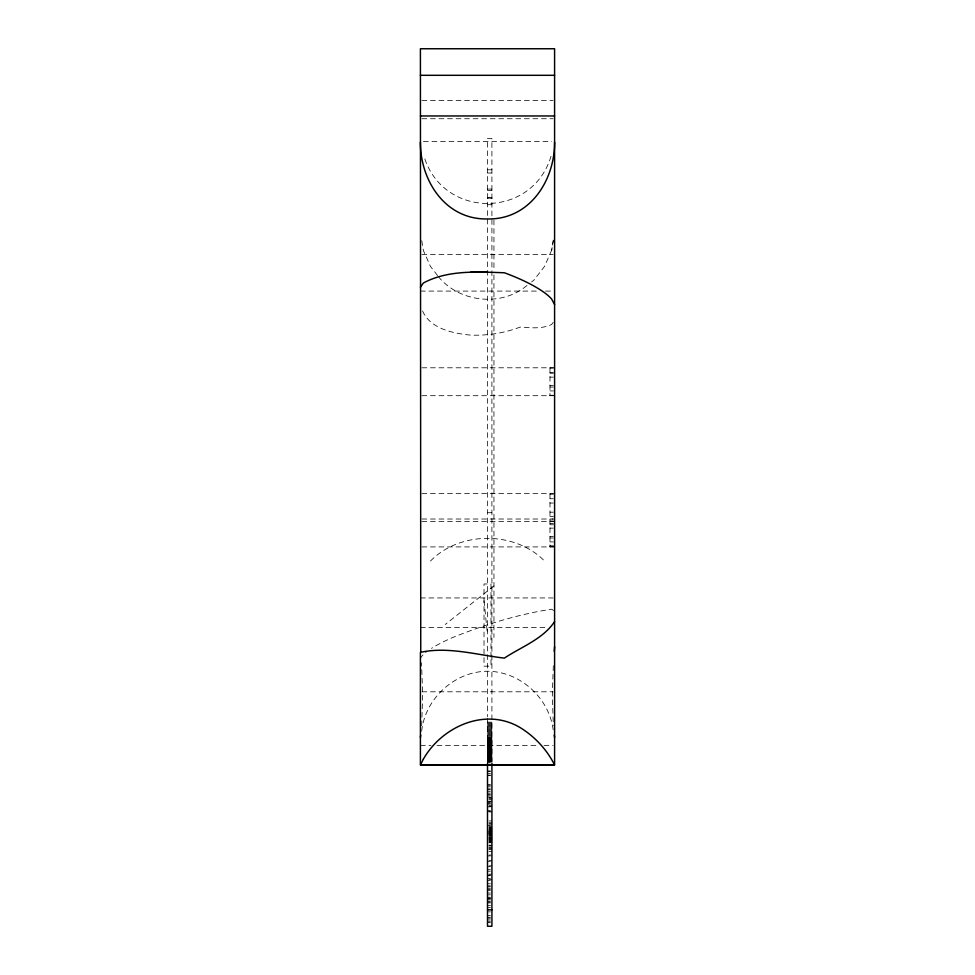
<?xml version="1.0" encoding="UTF-8"?>
<svg xmlns="http://www.w3.org/2000/svg" width="975" height="975" viewBox="0 0 975 975"><rect width="100%" height="100%" fill="white"/><g stroke="black" fill="none" stroke-linecap="round" stroke-linejoin="round"><path stroke-width="0.73" stroke-dasharray="4.88 3.66" d="M553.325 665.706L552.325 694.712L553.337 725.778M421.663 725.778L422.675 694.712L421.529 662.732M421.651 731.25C425.039 698.636 454.557 671.385 487.5 671.239C520.443 671.385 549.961 698.636 553.349 731.25M553.349 240.35L551.618 250.538L553.349 239.996M551.033 156.293C532.033 219.18 442.967 219.18 423.967 156.293M551.618 250.222L544.55 266.407L533.825 280.203L531.546 281.97M553.203 322.372L551.618 324.517C541.783 329.16 530.632 327.758 520.138 327.088C504.355 333.097 487.512 335.741 470.645 335.12C452.388 333.365 428.062 328.319 421.675 308.539M430.45 561.064C459.981 530.802 515.019 530.802 544.55 561.064M493.947 585.902L445.222 624.475M526.975 285.48C501.552 307.149 459.408 302.482 438.494 276.754M421.919 100.559L553.081 100.559M421.919 118.731L553.081 118.731M423.43 141.46L551.57 141.46M487.5 169.808L491.912 169.808M487.5 173.014L491.912 173.014M487.5 189.089L491.912 189.089M487.5 190.369L491.912 190.369M487.5 197.864L491.912 197.864M487.5 204.713L491.912 204.713M421.919 254.633L553.081 254.633M420.408 291.086L538.005 291.086M545.549 291.086L553.081 291.086M421.919 367.794L554.592 367.794M549.973 368.05L553.434 368.05M549.973 372.572L553.434 372.572M549.973 373.254L553.434 373.254M549.973 377.142L553.434 377.142M549.973 385.576L553.434 385.576M549.973 387.038L553.434 387.038M549.973 390.926L553.434 390.926M549.973 395.277L553.434 395.277M549.973 395.497L553.434 395.497M421.919 395.704L554.592 395.704M421.919 493.655L554.592 493.655M549.973 494.191L553.434 494.191M549.973 498.761L553.434 498.761M549.973 503.051L553.434 503.051M549.973 512.18L553.434 512.18M487.5 512.704L491.912 512.704M549.973 516.457L553.434 516.457M421.919 519.017L553.434 519.017L549.973 519.102M549.973 521.028L553.434 521.028M421.919 521.564L554.592 521.564M549.973 523.368L553.434 523.368M549.973 524.769L553.434 524.769M549.973 528.133L553.434 528.133M549.973 536.494L553.434 536.494M549.973 538.005L553.434 538.005M549.973 541.905L553.434 541.905M549.973 545.781L553.434 545.781M549.973 546.597L553.434 546.597M549.973 546.829L553.434 546.829M421.919 546.914L554.592 546.914M420.408 597.943L553.081 597.943M420.408 627.376L547.048 627.376M421.919 691.799L553.081 691.799M487.5 722.17L491.912 722.17M487.5 723.06L491.912 723.06M487.5 723.962L491.912 723.962M487.5 724.864L491.912 724.864M487.5 725.753L491.912 725.753M487.5 726.655L491.912 726.655M487.5 727.557L491.912 727.557M487.5 728.447L491.912 728.447M487.5 729.349L491.912 729.349M487.5 730.251L491.912 730.251M487.5 731.14L491.912 731.14M487.5 732.042L491.912 732.042M487.5 732.944L491.912 732.944M487.5 733.834L491.912 733.834M487.5 734.736L491.912 734.736M487.5 735.638L491.912 735.638M487.5 736.527L491.912 736.527M487.5 737.429L491.912 737.429M487.5 737.709L491.912 737.709M487.5 738.331L491.912 738.331M487.5 738.599L491.912 738.599M487.5 739.221L491.912 739.221M487.5 739.501L491.912 739.501M487.5 740.122L491.912 740.122M487.5 740.403L491.912 740.403M487.5 741.024L491.912 741.024M487.5 741.293L491.912 741.293M487.5 741.914L491.912 741.914M487.5 742.194L491.912 742.194M487.5 742.816L491.912 742.816M487.5 743.096L491.912 743.096M487.5 743.718L491.912 743.718M487.5 743.986L491.912 743.986M487.5 744.608L491.912 744.608M487.5 744.888L491.912 744.888M420.408 745.363L430.962 745.363M436.995 745.363L538.005 745.363M544.038 745.363L553.081 745.363M487.5 745.79L491.912 745.79M487.5 746.411L491.912 746.411M487.5 746.679L491.912 746.679M487.5 747.301L491.912 747.301M487.5 747.581L491.912 747.581M487.5 748.203L491.912 748.203M487.5 748.483L491.912 748.483M487.5 749.105L491.912 749.105M487.5 749.373L491.912 749.373M487.5 749.994L491.912 749.994M487.5 750.275L491.912 750.275M487.5 750.896L491.912 750.896M487.5 751.177L491.912 751.177M487.5 751.798L491.912 751.798M487.5 752.066L491.912 752.066M487.5 752.688L491.912 752.688M487.5 752.968L491.912 752.968M487.5 753.59L491.912 753.59M487.5 753.87L491.912 753.87M487.5 754.492L491.912 754.492M487.5 754.76L491.912 754.76M487.5 755.381L491.912 755.381M487.5 755.662L491.912 755.662M487.5 756.283L491.912 756.283M487.5 756.563L491.912 756.563M487.5 757.185L491.912 757.185M487.5 757.453L491.912 757.453M487.5 758.075L491.912 758.075M487.5 758.355L491.912 758.355M487.5 758.977L491.912 758.977M487.5 759.257L491.912 759.257M487.5 759.878L491.912 759.878M487.5 760.147L491.912 760.147M487.5 760.768L491.912 760.768M487.5 761.048L491.912 761.048M487.5 761.67L491.912 761.67M487.5 761.95L490.437 761.95M487.5 762.84L490.437 762.84M487.5 770.92L490.437 770.92M487.5 771.542L490.437 771.542M487.5 773.614L490.437 773.614M487.5 775.137L490.437 775.137M487.5 775.418L490.437 775.418M487.5 784.388L490.437 784.388M487.5 785.289L490.437 785.289M487.5 786.813L490.437 786.813M487.5 788.885L490.437 788.885M487.5 789.774L490.437 789.774M487.5 791.298L490.437 791.298M487.5 793.089L490.437 793.089M487.5 794.272L490.437 794.272M487.5 795.161L490.437 795.161M487.5 796.965L490.437 796.965M488.975 797.587L491.912 797.587M488.975 798.476L491.912 798.476M488.975 799.378L491.912 799.378M488.975 801.17L491.912 801.17M487.5 801.45L490.437 801.45M487.5 802.352L490.437 802.352M487.5 803.242L490.437 803.242M487.5 804.143L490.437 804.143M488.975 805.667L491.912 805.667M488.975 806.557L491.912 806.557M487.5 806.837L490.437 806.837M487.5 810.432L490.437 810.432M487.5 811.322L490.437 811.322M488.975 811.943L491.912 811.943M488.975 820.926L491.912 820.926M488.975 822.717L491.912 822.717M488.975 823.619L491.912 823.619M488.975 824.801L491.912 824.801M487.5 825.691L490.437 825.691M488.975 826.593L491.912 826.593M488.975 827.495L491.912 827.495M488.975 828.104L491.912 828.104M488.975 828.384L491.912 828.384M488.975 829.286L491.912 829.286M488.975 829.908L491.912 829.908M488.975 830.188L491.912 830.188M488.975 830.797L491.912 830.797M488.975 831.078L491.912 831.078M488.975 831.699L491.912 831.699M487.5 831.98L490.437 831.98M488.975 832.601L491.912 832.601M488.975 832.882L491.912 832.882M488.975 833.491L491.912 833.491M487.5 833.771L490.437 833.771M488.975 834.393L491.912 834.393M488.975 834.673L491.912 834.673M488.975 835.295L491.912 835.295M488.975 835.575L491.912 835.575M488.975 836.184L491.912 836.184M488.975 837.086L491.912 837.086M488.975 837.367L491.912 837.367M488.975 837.988L491.912 837.988M488.975 838.268L491.912 838.268M488.975 838.878L491.912 838.878M488.975 839.158L491.912 839.158M488.975 839.78L491.912 839.78M488.975 840.682L491.912 840.682M488.975 840.962L491.912 840.962M488.975 841.571L491.912 841.571M488.975 842.473L491.912 842.473M488.975 842.753L491.912 842.753M488.975 845.167L491.912 845.167M488.975 845.447L491.912 845.447M488.975 846.958L491.912 846.958M488.975 847.86L491.912 847.86M488.975 848.762L491.912 848.762M488.975 849.652L491.912 849.652M488.975 851.455L491.912 851.455M488.975 855.038L491.912 855.038M487.5 855.94L490.437 855.94M488.975 860.425L491.912 860.425M487.5 861.327L490.437 861.327M488.975 865.812L491.912 865.812M487.5 866.714L490.437 866.714M487.5 869.688L490.437 869.688M487.5 871.199L490.437 871.199M488.975 874.173L491.912 874.173M487.5 875.075L490.437 875.075M487.5 875.696L490.437 875.696M487.5 878.39L490.437 878.39M488.975 879.56L491.912 879.56M487.5 880.462L490.437 880.462M487.5 883.777L490.437 883.777M487.5 885.848L490.437 885.848M487.5 886.75L490.437 886.75M487.5 888.262L490.437 888.262M487.5 889.444L490.437 889.444M487.5 890.333L490.437 890.333M487.5 893.027L490.437 893.027M487.5 894.831L490.437 894.831M487.5 897.244L490.437 897.244M487.5 898.133L490.437 898.133M487.5 898.414L490.437 898.414M487.5 899.316L490.437 899.316M487.5 901.107L490.437 901.107M487.5 902.009L490.437 902.009M487.5 902.911L490.437 902.911M487.5 905.604L490.437 905.604M487.5 907.396L490.437 907.396M487.5 911.881L490.437 911.881M487.5 915.476L490.437 915.476M487.5 917.268L490.437 917.268M487.5 918.17L490.437 918.17M487.5 919.961L490.437 919.961M487.5 921.765L490.437 921.765M487.5 922.655L490.437 922.655M553.605 610.508L551.618 609.204C518.651 614.116 486.025 624.39 454.862 636.59A69.603 13.674 -17.7 0 0 431.462 648.375M437.604 275.608L430.45 266.407L423.382 250.538L421.651 239.996M484.014 600.734L487.5 634.53M549.973 367.794L549.973 395.704M549.973 493.655L549.973 546.914M493.947 220.07L493.947 270.404M493.947 274.926L493.947 637.467M491.912 762.413L491.912 138.572L487.5 138.572L487.5 716.649M490.986 657.053L490.986 583.976L484.014 583.976L484.014 666.181L490.986 666.181L490.986 658.564M487.5 718.161L487.5 764.644M420.42 659.003A69.603 13.674 -17.7 0 1 426.428 651.861M491.912 197.974L487.5 197.974L491.912 198.12"/><path stroke-width="1.46" d="M554.251 651.324L554.592 646.608M554.592 142.192C554.812 180.277 529.827 219.814 487.5 218.961C445.173 219.814 420.188 180.277 420.408 142.192M420.408 737.527L420.749 735.028M420.749 651.324L420.408 48.75L554.592 48.75L554.592 764.827L420.408 764.827L420.408 652.372C447.744 646.267 476.86 654.932 504.355 658.113C521.284 646.864 542.941 639.149 554.592 621.636M420.408 287.247L423.382 282.994C447.903 269.843 477.384 271.854 504.355 272.768A68.506 17.16 17.9 0 1 551.631 299.069L554.592 304.541M420.408 75.307L554.592 75.307M420.408 115.964L554.592 115.964M487.5 909.809L491.912 909.846M554.251 735.028L554.592 737.527M491.912 763.315L491.912 926.25L487.5 926.25L487.5 763.315M487.5 271.94L470.645 272.208M423.382 759.123L420.481 764.851L554.519 764.851C547.085 749.897 534.775 736.527 520.138 727.582C485.489 706.912 441.967 726.497 423.382 759.123"/></g></svg>
